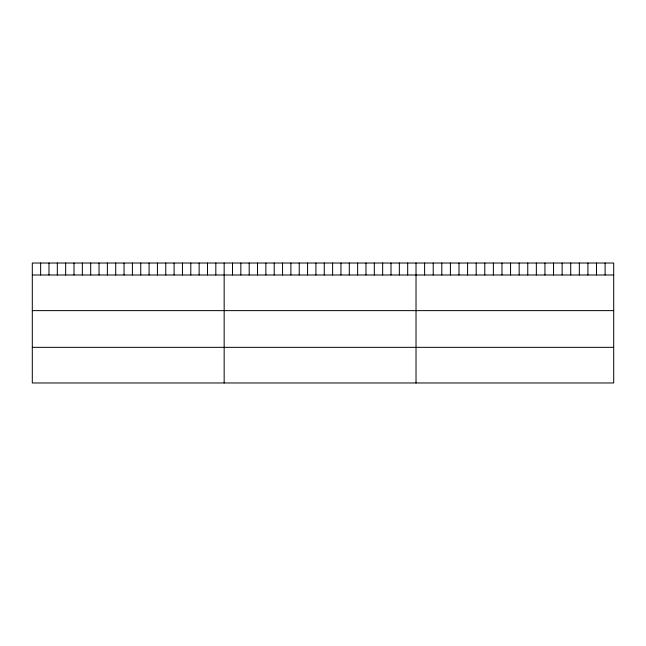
<?xml version="1.0" encoding="UTF-8"?>
<svg xmlns="http://www.w3.org/2000/svg" width="646" height="646" viewBox="0 0 646 646"><rect width="100%" height="100%" fill="white"/><g stroke="black" fill="none" stroke-linecap="round" stroke-linejoin="round"><path stroke-width="0.97" d="M613.7 274.994L613.7 382.973L32.3 382.973L32.3 263.027L613.7 263.027L613.7 274.994L32.3 274.994M32.3 310.629L613.7 310.629M32.3 347.338L613.7 347.338M605.108 263.027L605.108 274.994M596.508 263.027L596.508 274.994M587.917 263.027L587.917 274.994M579.325 263.027L579.325 274.994M570.725 263.027L570.725 274.994M562.133 263.027L562.133 274.994M553.541 263.027L553.541 274.994M544.941 263.027L544.941 274.994M536.35 263.027L536.35 274.994M527.758 263.027L527.758 274.994M519.158 263.027L519.158 274.994M510.566 263.027L510.566 274.994M501.966 263.027L501.966 274.994M493.374 263.027L493.374 274.994M484.783 263.027L484.783 274.994M476.183 263.027L476.183 274.994M467.591 263.027L467.591 274.994M458.999 263.027L458.999 274.994M450.399 263.027L450.399 274.994M441.807 263.027L441.807 274.994M433.216 263.027L433.216 274.994M424.616 263.027L424.616 274.994M416.024 263.027L416.024 382.973M407.683 263.027L407.683 274.994M399.341 263.027L399.341 274.994M391 263.027L391 274.994M382.658 263.027L382.658 274.994M374.317 263.027L374.317 274.994M365.975 263.027L365.975 274.994M357.634 263.027L357.634 274.994M349.292 263.027L349.292 274.994M340.951 263.027L340.951 274.994M332.609 263.027L332.609 274.994M324.268 263.027L324.268 274.994M315.918 263.027L315.918 274.994M307.577 263.027L307.577 274.994M299.235 263.027L299.235 274.994M290.894 263.027L290.894 274.994M282.552 263.027L282.552 274.994M274.211 263.027L274.211 274.994M265.869 263.027L265.869 274.994M257.528 263.027L257.528 274.994M249.186 263.027L249.186 274.994M240.845 263.027L240.845 274.994M232.503 263.027L232.503 274.994M224.162 263.027L224.162 382.973M215.821 263.027L215.821 274.994M207.479 263.027L207.479 274.994M199.138 263.027L199.138 274.994M190.796 263.027L190.796 274.994M182.455 263.027L182.455 274.994M174.113 263.027L174.113 274.994M165.772 263.027L165.772 274.994M157.43 263.027L157.43 274.994M149.089 263.027L149.089 274.994M140.747 263.027L140.747 274.994M132.406 263.027L132.406 274.994M124.056 263.027L124.056 274.994M115.715 263.027L115.715 274.994M107.373 263.027L107.373 274.994M99.032 263.027L99.032 274.994M90.69 263.027L90.69 274.994M82.349 263.027L82.349 274.994M74.007 263.027L74.007 274.994M65.666 263.027L65.666 274.994M57.324 263.027L57.324 274.994M48.983 263.027L48.983 274.994M40.641 263.027L40.641 274.994"/></g></svg>
